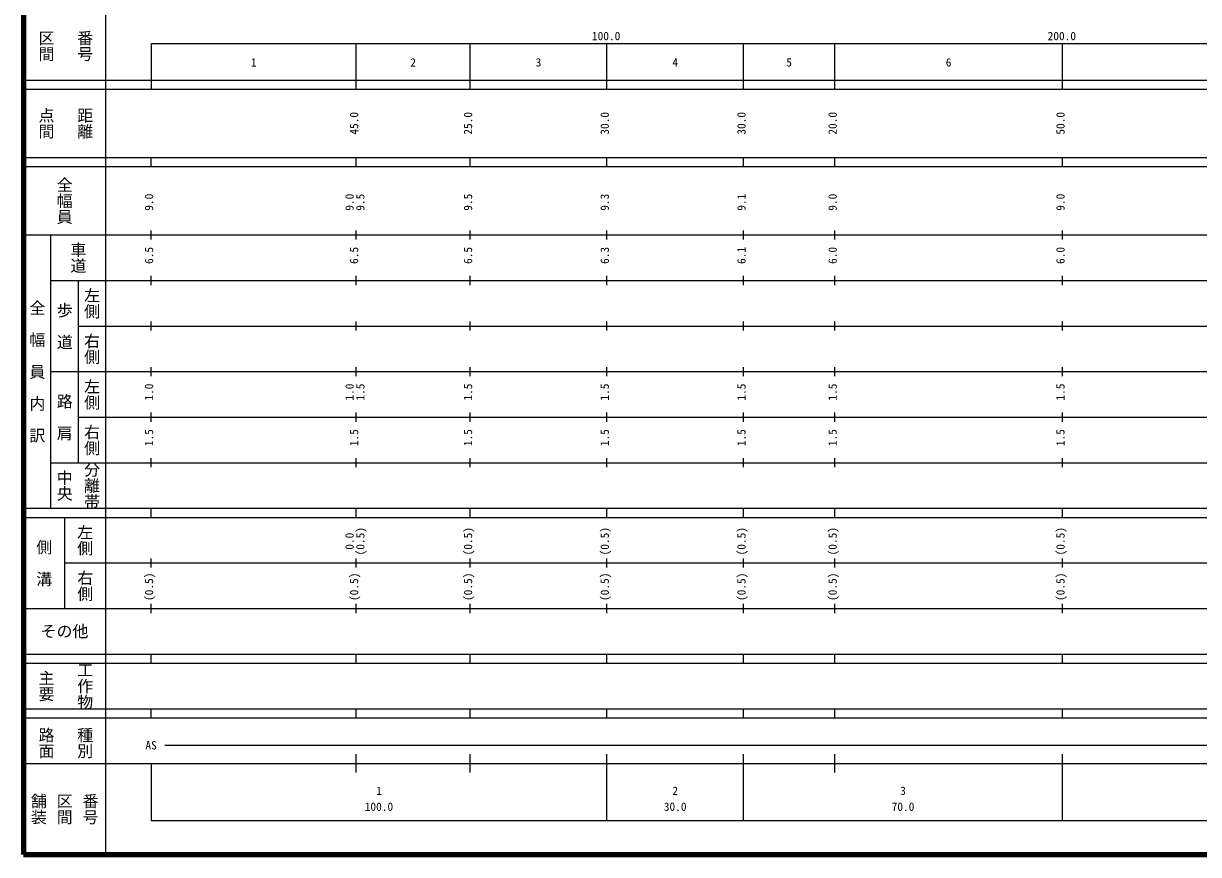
# Model space of a CAD drawing. Units: millimetres on the paper, enlarged 1000 times. Extents: x 40000 to 680000, y 20000 to 380000.
# Drawn here: x 40000 to 297834, y 20000 to 202409 of the extents above; entities that cross this region are included whole.
import ezdxf
from ezdxf.enums import TextEntityAlignment as Align

# ---------------------------------------------------------------- set-up
doc = ezdxf.new("R2010")
doc.units = ezdxf.units.MM
doc.header["$LTSCALE"] = 1000
doc.layers.add('M-TTL', color=2, linetype='Continuous', lineweight=140)
doc.layers.add('M-TTL-BAND', color=7, linetype='Continuous', lineweight=25)
doc.styles.add('@ＭＳ ゴシック', font='')
doc.styles.add('ＭＳ ゴシック', font='')
doc.styles.get('@ＭＳ ゴシック').set_extended_font_data('@MS Gothic')
doc.styles.get('ＭＳ ゴシック').set_extended_font_data('MS Gothic')

msp = doc.modelspace()

# ---------------------------------------------------------------- linework, layer by layer
at = {"layer": 'M-TTL'}
for p, q in [((40000, 380000), (40000, 20000)), ((40000, 20000), (680000, 20000))]:
    msp.add_line(p, q, dxfattribs=at)
at = {"layer": 'M-TTL-BAND'}
for p, q in [((58000, 370000), (58000, 20000)), ((68000, 198000), (579000, 198000)), ((68000, 198000), (68000, 188000)), ((113000, 188000), (113000, 198000)), ((138000, 188000), (138000, 198000)), ((168000, 188000), (168000, 198000)), ((198000, 188000), (198000, 198000)), ((218000, 188000), (218000, 198000)), ((268000, 188000), (268000, 198000)), ((40000, 190000), (579000, 190000)), ((40000, 188000), (579000, 188000)), ((40000, 173000), (579000, 173000)), ((68000, 171000), (68000, 173000)), ((113000, 171000), (113000, 173000)), ((138000, 171000), (138000, 173000)), ((168000, 171000), (168000, 173000)), ((198000, 171000), (198000, 173000)), ((218000, 171000), (218000, 173000)), ((268000, 171000), (268000, 173000)), ((40000, 171000), (579000, 171000)), ((40000, 156000), (579000, 156000)), ((46000, 96000), (46000, 156000)), ((68000, 155000), (68000, 157000)), ((113000, 155000), (113000, 157000)), ((138000, 155000), (138000, 157000)), ((168000, 155000), (168000, 157000)), ((198000, 155000), (198000, 157000)), ((218000, 155000), (218000, 157000)), ((268000, 155000), (268000, 157000)), ((68000, 145000), (68000, 147000)), ((113000, 145000), (113000, 147000)), ((138000, 145000), (138000, 147000)), ((168000, 145000), (168000, 147000)), ((198000, 145000), (198000, 147000)), ((218000, 145000), (218000, 147000)), ((268000, 145000), (268000, 147000)), ((46000, 146000), (579000, 146000)), ((52000, 146000), (52000, 106000)), ((68000, 135000), (68000, 137000)), ((113000, 135000), (113000, 137000)), ((138000, 135000), (138000, 137000)), ((168000, 135000), (168000, 137000)), ((198000, 135000), (198000, 137000)), ((218000, 135000), (218000, 137000)), ((268000, 135000), (268000, 137000)), ((52000, 136000), (579000, 136000)), ((68000, 125000), (68000, 127000)), ((113000, 125000), (113000, 127000)), ((138000, 125000), (138000, 127000)), ((168000, 125000), (168000, 127000)), ((198000, 125000), (198000, 127000)), ((218000, 125000), (218000, 127000)), ((268000, 125000), (268000, 127000)), ((46000, 126000), (579000, 126000)), ((68000, 115000), (68000, 117000)), ((113000, 115000), (113000, 117000)), ((138000, 115000), (138000, 117000)), ((168000, 115000), (168000, 117000)), ((198000, 115000), (198000, 117000)), ((218000, 115000), (218000, 117000)), ((268000, 115000), (268000, 117000)), ((52000, 116000), (579000, 116000)), ((46000, 106000), (579000, 106000)), ((68000, 105000), (68000, 107000)), ((113000, 105000), (113000, 107000)), ((138000, 105000), (138000, 107000)), ((168000, 105000), (168000, 107000)), ((198000, 105000), (198000, 107000)), ((218000, 105000), (218000, 107000)), ((268000, 105000), (268000, 107000)), ((40000, 96000), (579000, 96000)), ((68000, 94000), (68000, 96000)), ((113000, 94000), (113000, 96000)), ((138000, 94000), (138000, 96000)), ((168000, 94000), (168000, 96000)), ((198000, 94000), (198000, 96000)), ((218000, 94000), (218000, 96000)), ((268000, 94000), (268000, 96000)), ((40000, 94000), (579000, 94000)), ((49000, 94000), (49000, 74000)), ((49000, 84000), (579000, 84000)), ((68000, 83000), (68000, 85000)), ((113000, 83000), (113000, 85000)), ((138000, 83000), (138000, 85000)), ((168000, 83000), (168000, 85000)), ((198000, 83000), (198000, 85000)), ((218000, 83000), (218000, 85000)), ((268000, 83000), (268000, 85000)), ((68000, 73000), (68000, 75000)), ((113000, 73000), (113000, 75000)), ((138000, 73000), (138000, 75000)), ((168000, 73000), (168000, 75000)), ((198000, 73000), (198000, 75000)), ((218000, 73000), (218000, 75000)), ((268000, 73000), (268000, 75000)), ((40000, 74000), (579000, 74000)), ((40000, 64000), (579000, 64000)), ((40000, 62000), (579000, 62000)), ((68000, 62000), (68000, 64000)), ((113000, 62000), (113000, 64000)), ((138000, 62000), (138000, 64000)), ((168000, 62000), (168000, 64000)), ((198000, 62000), (198000, 64000)), ((218000, 62000), (218000, 64000)), ((268000, 62000), (268000, 64000)), ((40000, 52000), (579000, 52000)), ((68000, 50000), (68000, 52000)), ((113000, 50000), (113000, 52000)), ((138000, 50000), (138000, 52000)), ((168000, 50000), (168000, 52000)), ((198000, 50000), (198000, 52000)), ((218000, 50000), (218000, 52000)), ((268000, 50000), (268000, 52000)), ((40000, 50000), (579000, 50000)), ((71000, 44000), (506000, 44000)), ((113000, 38000), (113000, 42000)), ((138000, 38000), (138000, 42000)), ((168000, 27500), (168000, 42000)), ((198000, 27500), (198000, 42000)), ((218000, 38000), (218000, 42000)), ((268000, 27500), (268000, 42000)), ((40000, 40000), (579000, 40000)), ((68000, 40000), (68000, 27500)), ((68000, 27500), (579000, 27500))]:
    msp.add_line(p, q, dxfattribs=at)

# ---------------------------------------------------------------- texts
at = {"layer": 'M-TTL-BAND', "style": '@ＭＳ ゴシック'}
for s, p in [('区間', (45000, 197500)), ('番号', (53500, 197500)), ('点間', (45000, 180500)), ('距離', (53500, 180500)), ('全幅員', (49000, 163500)), ('車道', (52000, 151000)), ('左側', (55000, 141000)), ('全\u3000幅\u3000員\u3000内\u3000訳', (43000, 126000)), ('歩\u3000道', (49000, 136000)), ('右側', (55000, 131000)), ('左側', (55000, 121000)), ('路\u3000肩', (49000, 116000)), ('右側', (55000, 111000)), ('分離帯', (55000, 101000)), ('中央', (49000, 101000)), ('左側', (53500, 89000)), ('側\u3000溝', (44500, 84000)), ('右側', (53500, 79000)), ('主要', (45000, 57000)), ('工作物', (53500, 57000)), ('路面', (45000, 44500)), ('種別', (53500, 44500)), ('舗装', (43333, 30000)), ('区間', (49000, 30000)), ('番号', (54667, 30000))]:
    msp.add_text(s, height=2566, rotation=270, dxfattribs=at).set_placement(p, align=Align.MIDDLE_CENTER)
at = {"layer": 'M-TTL-BAND', "style": 'ＭＳ ゴシック'}
for s, p in [('100.0', (167844, 198195)), ('200.0', (267844, 198195)), ('1', (90500, 192405)), ('2', (125500, 192405)), ('3', (153000, 192405)), ('4', (183000, 192405)), ('5', (208000, 192405)), ('6', (243000, 192405)), ('AS', (68000, 42500)), ('1', (118000, 32523)), ('2', (183000, 32523)), ('3', (233000, 32523)), ('100.0', (118000, 29033)), ('30.0', (183000, 29033)), ('70.0', (233000, 29033))]:
    msp.add_text(s, height=1833, dxfattribs=at).set_placement(p, align=Align.BOTTOM_CENTER)
for s, p in [('45.0', (114000, 180500)), ('25.0', (139000, 180500)), ('30.0', (169000, 180500)), ('30.0', (199000, 180500)), ('20.0', (219000, 180500)), ('50.0', (269000, 180500)), ('9.0', (69000, 163174)), ('9.0', (113000, 163174)), ('9.5', (115370, 163174)), ('9.5', (139000, 163174)), ('9.3', (169000, 163174)), ('9.1', (199000, 163174)), ('9.0', (219000, 163174)), ('9.0', (269000, 163174)), ('6.5', (69000, 151500)), ('6.5', (114000, 151500)), ('6.5', (139000, 151500)), ('6.3', (169000, 151500)), ('6.1', (199000, 151500)), ('6.0', (219000, 151500)), ('6.0', (269000, 151500)), ('1.0', (69000, 121500)), ('1.0', (113000, 121500)), ('1.5', (115370, 121500)), ('1.5', (139000, 121500)), ('1.5', (169000, 121500)), ('1.5', (199000, 121500)), ('1.5', (219000, 121500)), ('1.5', (269000, 121500)), ('1.5', (69000, 111500)), ('1.5', (114000, 111500)), ('1.5', (139000, 111500)), ('1.5', (169000, 111500)), ('1.5', (199000, 111500)), ('1.5', (219000, 111500)), ('1.5', (269000, 111500)), ('0.0', (113000, 88764)), ('(0.5)', (115370, 88764)), ('(0.5)', (139000, 88764)), ('(0.5)', (169000, 88764)), ('(0.5)', (199000, 88764)), ('(0.5)', (219000, 88764)), ('(0.5)', (269000, 88764)), ('(0.5)', (69000, 78764)), ('(0.5)', (114000, 78764)), ('(0.5)', (139000, 78764)), ('(0.5)', (169000, 78764)), ('(0.5)', (199000, 78764)), ('(0.5)', (219000, 78764)), ('(0.5)', (269000, 78764))]:
    msp.add_text(s, height=1833, rotation=90, dxfattribs=at).set_placement(p, align=Align.BOTTOM_CENTER)
msp.add_text('その他', height=2566, dxfattribs=at).set_placement((49000, 69000), align=Align.MIDDLE_CENTER)

doc.saveas('drawing.dxf')
